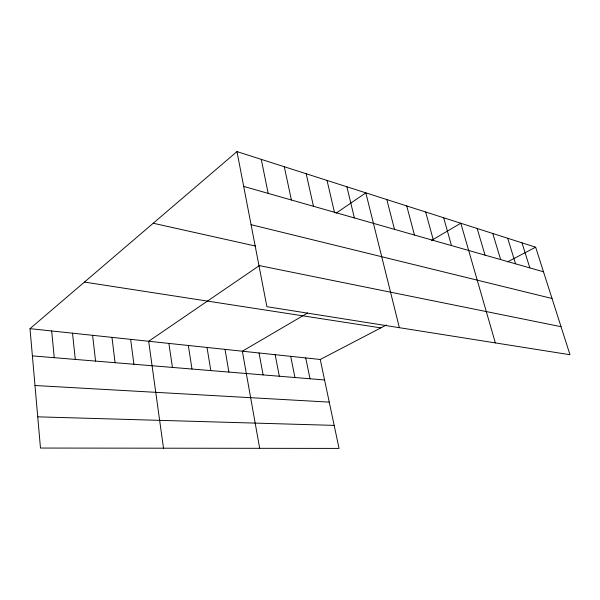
<?xml version="1.0" encoding="UTF-8"?>
<svg xmlns="http://www.w3.org/2000/svg" width="600" height="600" viewBox="0 0 600 600"><rect width="100%" height="100%" fill="white"/><g stroke="black" fill="none" stroke-linecap="round" stroke-linejoin="round"><path stroke-width="0.9" d="M30 328.665L320.243 359.475L339.045 448.41L40.477 448.05L30 328.665L236.978 151.59L535.65 247.208L570 354.735L266.888 306.69L236.978 151.59M259.815 265.298L148.672 341.265L163.5 448.192M336.053 213.195L365.827 192.84L399.382 327.697M307.582 312.998L242.347 351.21L259.68 448.312M431.393 240.472L460.8 223.245L495.353 342.907M320.243 359.475L386.452 324.968M507.54 261.855L535.65 247.208M37.733 416.835L334.178 425.385M34.987 385.507L329.257 402.12M32.385 355.882L324.57 379.965M84.442 282.082L380.85 327.885M258.952 265.538L561.037 326.692M153.225 223.245L255.735 246.105M251.07 224.67L552.037 298.5M243.697 186.413L543.502 271.785M521.977 242.827L529.845 267.9M507.697 238.26L515.58 263.835M492.772 233.483L500.655 259.582M477.158 228.48L485.033 255.135M443.655 217.755L451.493 245.587M425.647 211.987L433.447 240.45M406.725 205.935L414.472 235.042M386.812 199.56L394.493 229.358M346.89 186.78L354.39 217.935M327.038 180.42L334.425 212.25M306.202 173.752L313.462 206.28M284.303 166.74L291.405 200.002M305.73 357.938L310.005 378.765M261.255 159.36L268.185 193.388M290.715 356.34L294.93 377.52M275.16 354.69L279.308 376.23M259.05 352.98L263.115 374.895M225.015 349.365L228.9 372.075M207.022 347.46L210.803 370.59M188.333 345.472L191.993 369.038M168.892 343.41L172.433 367.425M130.642 339.345L133.905 364.252M111.968 337.365L115.08 362.7M92.602 335.31L95.558 361.087M72.517 333.173L75.3 359.423M51.66 330.96L54.255 357.683"/></g></svg>
